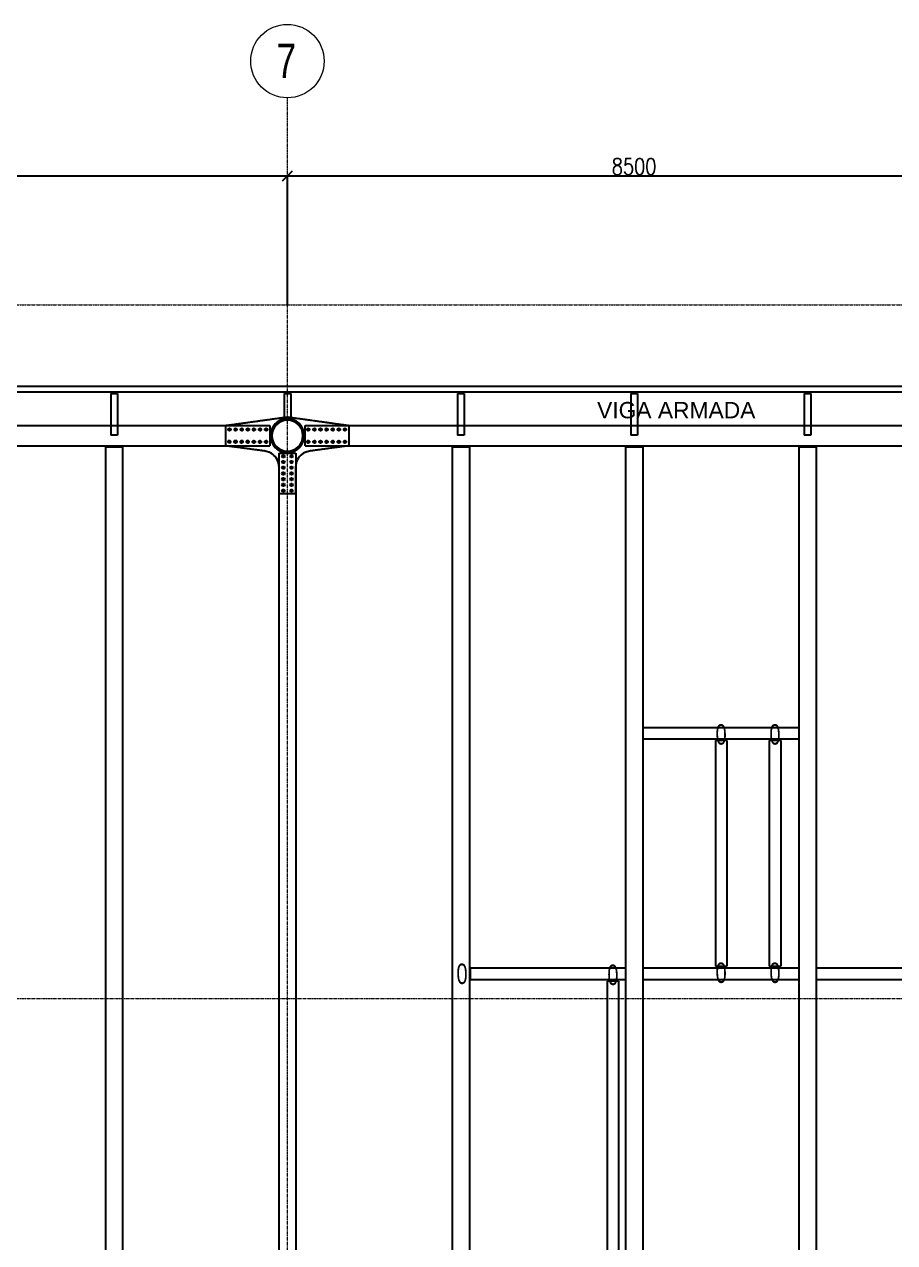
# Model space of a CAD drawing. Header units: millimetres. Extents: x -999 to 93225, y -17477 to 29086.
# Drawn here: x 9668 to 20336, y 14160 to 29086 of the extents above; entities that cross this region are included whole.
import ezdxf
from ezdxf.enums import TextEntityAlignment as Align

# ---------------------------------------------------------------- set-up
doc = ezdxf.new("R2010")
doc.units = ezdxf.units.MM
doc.header["$LTSCALE"] = 0.4
doc.linetypes.add('DXK_LINE_DOT2', pattern=[3.9198, 1.9599, -1.9599])
doc.linetypes.add('Grid Line', pattern=[3.33375, 1.905, -0.47625, 0.47625, -0.47625])
doc.layers.get('0').update_dxf_attribs({"color": 255})
for name, color, linetype, lineweight in [('0-3', 250, 'Continuous', 5), ('E_COLUMNAS-1', 1, 'Continuous', 25), ('E_COLUMNAS-3', 1, 'Continuous', 35), ('E_EJES', 8, 'Continuous', 9), ('E_EJES-1', 8, 'Grid Line', 9), ('E_TEXTO', 3, 'Continuous', 9), ('E_VIGAS-1', 254, 'Continuous', 25), ('E_VIGAS-2', 8, 'Continuous', 25), ('S-COLS-HDLN-1', 52, 'Continuous', 9)]:
    doc.layers.add(name, color=color, linetype=linetype, lineweight=lineweight)
doc.layers.add('COTAS', color=8, linetype='Continuous')
doc.styles.add('CNI_COTAS', font='romans.shx', dxfattribs={"width": 0.8})
doc.styles.add('CX', font='ARIALUNI.ttf', dxfattribs={"width": 0.8, "height": 300})
doc.styles.add('Swis721 LtCn BT', font='swisscl.ttf', dxfattribs={"height": 0.42})
doc.styles.add('VERDANA', font='arial.ttf')
doc.dimstyles.new('1.5', dxfattribs={"dimscale": 0, "dimtxt": 200, "dimasz": 120, "dimexe": 4, "dimexo": 4, "dimgap": 15, "dimtad": 1, "dimdec": 0, "dimzin": 4, "dimdsep": 46, "dimtxsty": 'CNI_COTAS', "dimblk": 'OBLIQUE', "dimcen": -0.09, "dimclrd": 256, "dimclrt": 3, "dimadec": 0, "dimazin": 0, "dimtfac": 1, "dimtdec": 0, "dimtmove": 2, "dimatfit": 0, "dimldrblk": 'OBLIQUE', "dimfxl": 0.05, "dimtolj": 1, "dimtzin": 0, "dimarcsym": 0})

# ---------------------------------------------------------------- blocks, each defined once
blk = doc.blocks.new('EST_SFM_VIGA-METALICA-SECCION-C - EST_SFM_VIGA-METALICA-UPN160-1505289-_10_00m_N_E_-NIVEL-3 DOC')
at = {"layer": 'E_VIGAS-1'}
for p, q in [((44.822, 0.018), (-44.831, 0.018)), ((-44.831, -0.047), (44.822, -0.047))]:
    blk.add_line(p, q, dxfattribs=at)
blk = doc.blocks.new('DCTIB_CNI_EST_MOD-1A-FAC_0001_rvt-2-_10_00m_N_E_-NIVEL-3 DOC')
at = {"layer": 'E_VIGAS-1'}
for p, q in [((-76.289, 165.082), (-76.289, 165.096)), ((-76.289, 165.077), (-76.289, 165.082)), ((-76.284, 165.096), (-76.284, 165.082)), ((-76.284, 165.082), (-76.284, 165.077)), ((-74.164, 165.082), (-74.164, 165.096)), ((-74.164, 165.077), (-74.164, 165.082)), ((-74.159, 165.096), (-74.159, 165.082)), ((-74.159, 165.082), (-74.159, 165.077)), ((-72.039, 165.082), (-72.039, 165.096)), ((-72.039, 165.077), (-72.039, 165.082)), ((-72.034, 165.096), (-72.034, 165.082)), ((-72.034, 165.082), (-72.034, 165.077)), ((-69.914, 165.082), (-69.914, 165.096)), ((-69.914, 165.077), (-69.914, 165.082)), ((-69.909, 165.096), (-69.909, 165.082)), ((-69.909, 165.082), (-69.909, 165.077)), ((-67.789, 165.082), (-67.789, 165.096)), ((-67.789, 165.077), (-67.789, 165.082)), ((-67.784, 165.096), (-67.784, 165.082)), ((-67.784, 165.082), (-67.784, 165.077)), ((-76.328, 165.076), (-76.328, 165.077)), ((-76.328, 165.077), (-76.3, 165.077)), ((-76.328, 165.076), (-76.246, 165.076)), ((-76.246, 165.076), (-76.328, 165.076)), ((-76.328, 165.076), (-76.328, 164.564)), ((-76.274, 165.077), (-76.246, 165.077)), ((-76.246, 165.077), (-76.246, 165.076)), ((-76.246, 165.076), (-76.246, 164.564)), ((-74.203, 165.076), (-74.203, 165.077)), ((-74.203, 165.077), (-74.175, 165.077)), ((-74.203, 165.076), (-74.121, 165.076)), ((-74.121, 165.076), (-74.203, 165.076)), ((-74.203, 165.076), (-74.203, 164.763)), ((-74.149, 165.077), (-74.121, 165.077)), ((-74.121, 165.077), (-74.121, 165.076)), ((-74.121, 165.076), (-74.121, 164.763)), ((-72.078, 165.076), (-72.078, 165.077)), ((-72.078, 165.077), (-72.05, 165.077)), ((-72.078, 165.076), (-71.996, 165.076)), ((-71.996, 165.076), (-72.078, 165.076)), ((-72.078, 165.076), (-72.078, 164.564)), ((-72.024, 165.077), (-71.996, 165.077)), ((-71.996, 165.077), (-71.996, 165.076)), ((-71.996, 165.076), (-71.996, 164.564)), ((-69.953, 165.076), (-69.953, 165.077)), ((-69.953, 165.077), (-69.925, 165.077)), ((-69.953, 165.076), (-69.871, 165.076)), ((-69.871, 165.076), (-69.953, 165.076)), ((-69.953, 165.076), (-69.953, 164.564)), ((-69.899, 165.077), (-69.871, 165.077)), ((-69.871, 165.077), (-69.871, 165.076)), ((-69.871, 165.076), (-69.871, 164.564)), ((-67.828, 165.076), (-67.828, 165.077)), ((-67.828, 165.077), (-67.8, 165.077)), ((-67.828, 165.076), (-67.746, 165.076)), ((-67.746, 165.076), (-67.828, 165.076)), ((-67.828, 165.076), (-67.828, 164.564)), ((-67.774, 165.077), (-67.746, 165.077)), ((-67.746, 165.077), (-67.746, 165.076)), ((-67.746, 165.076), (-67.746, 164.564)), ((-74.121, 164.763), (-74.203, 164.763)), ((-76.246, 164.564), (-76.328, 164.564)), ((-71.996, 164.564), (-72.078, 164.564)), ((-69.871, 164.564), (-69.953, 164.564)), ((-67.746, 164.564), (-67.828, 164.564))]:
    blk.add_line(p, q, dxfattribs=at)
for points, knots in [([(-76.3, 165.077), (-76.299, 165.077), (-76.298, 165.077), (-76.295, 165.077), (-76.293, 165.078), (-76.291, 165.078), (-76.29, 165.08), (-76.289, 165.081), (-76.289, 165.082)], [0, 0, 0, 0, 0.142857, 0.285714, 0.428571, 0.571429, 0.785714, 1, 1, 1, 1]), ([(-76.289, 165.082), (-76.289, 165.081), (-76.29, 165.08), (-76.291, 165.078), (-76.293, 165.078), (-76.294, 165.077), (-76.295, 165.077), (-76.297, 165.077), (-76.299, 165.077), (-76.3, 165.077)], [0, 0, 0, 0, 0.285714, 0.428571, 0.571429, 0.678571, 0.732143, 0.785714, 1, 1, 1, 1]), ([(-76.274, 165.077), (-76.275, 165.077), (-76.276, 165.077), (-76.279, 165.077), (-76.281, 165.078), (-76.283, 165.078), (-76.284, 165.08), (-76.284, 165.081), (-76.284, 165.082)], [0, 0, 0, 0, 0.142857, 0.285714, 0.428571, 0.571429, 0.785714, 1, 1, 1, 1]), ([(-76.284, 165.082), (-76.284, 165.081), (-76.284, 165.08), (-76.282, 165.078), (-76.281, 165.078), (-76.279, 165.077), (-76.278, 165.077), (-76.277, 165.077), (-76.275, 165.077), (-76.274, 165.077)], [0, 0, 0, 0, 0.285714, 0.428571, 0.571429, 0.678571, 0.732143, 0.785714, 1, 1, 1, 1]), ([(-74.175, 165.077), (-74.174, 165.077), (-74.173, 165.077), (-74.17, 165.077), (-74.168, 165.078), (-74.166, 165.078), (-74.165, 165.08), (-74.164, 165.081), (-74.164, 165.082)], [0, 0, 0, 0, 0.142857, 0.285714, 0.428571, 0.571429, 0.785714, 1, 1, 1, 1]), ([(-74.164, 165.082), (-74.164, 165.081), (-74.165, 165.08), (-74.166, 165.078), (-74.168, 165.078), (-74.169, 165.077), (-74.17, 165.077), (-74.172, 165.077), (-74.174, 165.077), (-74.175, 165.077)], [0, 0, 0, 0, 0.285714, 0.428571, 0.571429, 0.678571, 0.732143, 0.785714, 1, 1, 1, 1]), ([(-74.149, 165.077), (-74.15, 165.077), (-74.151, 165.077), (-74.154, 165.077), (-74.156, 165.078), (-74.158, 165.078), (-74.159, 165.08), (-74.159, 165.081), (-74.159, 165.082)], [0, 0, 0, 0, 0.142857, 0.285714, 0.428571, 0.571429, 0.785714, 1, 1, 1, 1]), ([(-74.159, 165.082), (-74.159, 165.081), (-74.159, 165.08), (-74.157, 165.078), (-74.156, 165.078), (-74.154, 165.077), (-74.153, 165.077), (-74.152, 165.077), (-74.15, 165.077), (-74.149, 165.077)], [0, 0, 0, 0, 0.285714, 0.428571, 0.571429, 0.678571, 0.732143, 0.785714, 1, 1, 1, 1]), ([(-72.05, 165.077), (-72.049, 165.077), (-72.048, 165.077), (-72.045, 165.077), (-72.043, 165.078), (-72.041, 165.078), (-72.04, 165.08), (-72.039, 165.081), (-72.039, 165.082)], [0, 0, 0, 0, 0.142857, 0.285714, 0.428571, 0.571429, 0.785714, 1, 1, 1, 1]), ([(-72.039, 165.082), (-72.039, 165.081), (-72.04, 165.08), (-72.041, 165.078), (-72.043, 165.078), (-72.044, 165.077), (-72.045, 165.077), (-72.047, 165.077), (-72.049, 165.077), (-72.05, 165.077)], [0, 0, 0, 0, 0.285714, 0.428571, 0.571429, 0.678571, 0.732143, 0.785714, 1, 1, 1, 1]), ([(-72.024, 165.077), (-72.025, 165.077), (-72.026, 165.077), (-72.029, 165.077), (-72.031, 165.078), (-72.033, 165.078), (-72.034, 165.08), (-72.034, 165.081), (-72.034, 165.082)], [0, 0, 0, 0, 0.142857, 0.285714, 0.428571, 0.571429, 0.785714, 1, 1, 1, 1]), ([(-72.034, 165.082), (-72.034, 165.081), (-72.034, 165.08), (-72.032, 165.078), (-72.031, 165.078), (-72.029, 165.077), (-72.028, 165.077), (-72.027, 165.077), (-72.025, 165.077), (-72.024, 165.077)], [0, 0, 0, 0, 0.285714, 0.428571, 0.571429, 0.678571, 0.732143, 0.785714, 1, 1, 1, 1]), ([(-69.925, 165.077), (-69.924, 165.077), (-69.923, 165.077), (-69.92, 165.077), (-69.918, 165.078), (-69.916, 165.078), (-69.915, 165.08), (-69.914, 165.081), (-69.914, 165.082)], [0, 0, 0, 0, 0.142857, 0.285714, 0.428571, 0.571429, 0.785714, 1, 1, 1, 1]), ([(-69.914, 165.082), (-69.914, 165.081), (-69.915, 165.08), (-69.916, 165.078), (-69.918, 165.078), (-69.919, 165.077), (-69.92, 165.077), (-69.922, 165.077), (-69.924, 165.077), (-69.925, 165.077)], [0, 0, 0, 0, 0.285714, 0.428571, 0.571429, 0.678571, 0.732143, 0.785714, 1, 1, 1, 1]), ([(-69.899, 165.077), (-69.9, 165.077), (-69.901, 165.077), (-69.904, 165.077), (-69.906, 165.078), (-69.908, 165.078), (-69.909, 165.08), (-69.909, 165.081), (-69.909, 165.082)], [0, 0, 0, 0, 0.142857, 0.285714, 0.428571, 0.571429, 0.785714, 1, 1, 1, 1]), ([(-69.909, 165.082), (-69.909, 165.081), (-69.909, 165.08), (-69.907, 165.078), (-69.906, 165.078), (-69.904, 165.077), (-69.903, 165.077), (-69.902, 165.077), (-69.9, 165.077), (-69.899, 165.077)], [0, 0, 0, 0, 0.285714, 0.428571, 0.571429, 0.678571, 0.732143, 0.785714, 1, 1, 1, 1]), ([(-67.8, 165.077), (-67.799, 165.077), (-67.798, 165.077), (-67.795, 165.077), (-67.793, 165.078), (-67.791, 165.078), (-67.79, 165.08), (-67.789, 165.081), (-67.789, 165.082)], [0, 0, 0, 0, 0.142857, 0.285714, 0.428571, 0.571429, 0.785714, 1, 1, 1, 1]), ([(-67.789, 165.082), (-67.789, 165.081), (-67.79, 165.08), (-67.791, 165.078), (-67.793, 165.078), (-67.794, 165.077), (-67.795, 165.077), (-67.797, 165.077), (-67.799, 165.077), (-67.8, 165.077)], [0, 0, 0, 0, 0.285714, 0.428571, 0.571429, 0.678571, 0.732143, 0.785714, 1, 1, 1, 1]), ([(-67.774, 165.077), (-67.775, 165.077), (-67.776, 165.077), (-67.779, 165.077), (-67.781, 165.078), (-67.783, 165.078), (-67.784, 165.08), (-67.784, 165.081), (-67.784, 165.082)], [0, 0, 0, 0, 0.142857, 0.285714, 0.428571, 0.571429, 0.785714, 1, 1, 1, 1]), ([(-67.784, 165.082), (-67.784, 165.081), (-67.784, 165.08), (-67.782, 165.078), (-67.781, 165.078), (-67.779, 165.077), (-67.778, 165.077), (-67.777, 165.077), (-67.775, 165.077), (-67.774, 165.077)], [0, 0, 0, 0, 0.285714, 0.428571, 0.571429, 0.678571, 0.732143, 0.785714, 1, 1, 1, 1])]:
    blk.add_open_spline(points, degree=3, knots=knots, dxfattribs=at)
blk.add_blockref('EST_SFM_VIGA-METALICA-SECCION-C - EST_SFM_VIGA-METALICA-UPN160-1505289-_10_00m_N_E_-NIVEL-3 DOC', (-41.042, 165.143), dxfattribs=at)
blk = doc.blocks.new('EST_SFM_VIGA-METALICA-SECCION-H - EST_SFM_VIGA-METALICA_ARMADA250x830x25x10-2649218-_10_00m_N_E_-NIVEL-3 DOC')
at = {"layer": 'E_VIGAS-2'}
for p, q in [((-4.034, -0.125), (-4.034, 0.125)), ((-4.034, 0.125), (4.034, 0.125)), ((4.034, 0.125), (4.034, -0.125)), ((-4.034, -0.125), (4.034, -0.125))]:
    blk.add_line(p, q, dxfattribs=at)
blk = doc.blocks.new('EST_SCM_COLUMNA-METALICA-SECCION-CIRCULAR - EST_SCM_COLUMNA-TUBULAR-CIRCULAR_PTEØ_16__e_12_7mm-1354874-_10_00m_N_E_-NIVEL-3 DOC')
at = {"layer": 'S-COLS-HDLN-1'}
h = blk.add_hatch(dxfattribs=at)
h.set_pattern_fill('FP_7', color=256, style=0, pattern_type=2)
h.set_pattern_definition([(45, (-164.559, -74.162), (-0.15909903, 0.15909903), [])])
h.paths.add_polyline_path([(-0.203, 0), (-0.197, -0.049), (-0.18, -0.094), (-0.152, -0.135), (-0.115, -0.167), (-0.072, -0.19), (-0.02, -0.202), (0.024, -0.202), (0.072, -0.19), (0.115, -0.167), (0.152, -0.135), (0.182, -0.089), (0.198, -0.046), (0.203, 0), (0.197, 0.049), (0.18, 0.094), (0.152, 0.135), (0.115, 0.167), (0.068, 0.191), (0.02, 0.202), (-0.024, 0.202), (-0.072, 0.19), (-0.115, 0.167), (-0.152, 0.135), (-0.182, 0.089), (-0.198, 0.046), (-0.203, 0.006)])
h.paths.add_polyline_path([(-0.19, 0), (-0.184, 0.049), (-0.165, 0.094), (-0.141, 0.127), (-0.108, 0.157), (-0.068, 0.178), (-0.02, 0.189), (0.024, 0.189), (0.072, 0.176), (0.108, 0.157), (0.144, 0.124), (0.169, 0.089), (0.185, 0.046), (0.191, 0), (0.185, -0.046), (0.169, -0.089), (0.143, -0.126), (0.108, -0.157), (0.068, -0.178), (0.02, -0.189), (-0.024, -0.189), (-0.068, -0.178), (-0.108, -0.157), (-0.143, -0.126), (-0.169, -0.089), (-0.185, -0.046), (-0.19, -0.006)])
at = {"layer": 'E_COLUMNAS-1'}
for radius, start, end in [(0.203, 360, 180), (0.19, 0, 180), (0.203, 180, 360), (0.19, 180, 0)]:
    blk.add_arc((0, 0), radius, start, end, dxfattribs=at)
blk = doc.blocks.new('Grid - CNI_NOMBRE EJES-372759-_10_00m_N_E_-NIVEL-3 DOC')
at = {"layer": 'E_EJES'}
blk.add_circle((0, 0), 0.003, dxfattribs=at)
blk = doc.blocks.new('Part-72574620-1832 - 1471')
at = {"color": 2, "linetype": 'Continuous'}
for p, q in [((20470, 30203), (21224, 30307)), ((21224, 30307), (21976, 30203)), ((20470, 29952), (20470, 30203)), ((21976, 30203), (21976, 29953)), ((20950, 29888), (20470, 29952)), ((21005, 29872), (20950, 29888)), ((21496, 29888), (21441, 29872)), ((21976, 29953), (21496, 29888)), ((21123, 29689), (21115, 29746)), ((21332, 29746), (21323, 29690)), ((21123, 29364), (21123, 29689)), ((21323, 29690), (21323, 29364)), ((21323, 29364), (21123, 29364))]:
    blk.add_line(p, q, dxfattribs=at)
for centre, radius, start, end in [((21223, 30077), 208, 80, 260), ((21223, 30077), 208, 260, 80), ((20923, 29689), 200, 16.469, 65.8759), ((21523, 29690), 200, 114.1782, 163.5445)]:
    blk.add_arc(centre, radius, start, end, dxfattribs=at)
blk = doc.blocks.new('Part-72574620-1833 - 1471')
at = {"color": 253, "linetype": 'DXK_LINE_DOT2'}
for p, q in [((20470, 30203), (21224, 30307)), ((21224, 30307), (21976, 30203)), ((20470, 29952), (20470, 30203)), ((21976, 30203), (21976, 29953)), ((20950, 29888), (20470, 29952)), ((21005, 29872), (20950, 29888)), ((21496, 29888), (21441, 29872)), ((21976, 29953), (21496, 29888)), ((21123, 29689), (21115, 29746)), ((21332, 29746), (21323, 29690)), ((21123, 29364), (21123, 29689)), ((21323, 29690), (21323, 29364)), ((21323, 29364), (21123, 29364))]:
    blk.add_line(p, q, dxfattribs=at)
for centre, radius, start, end in [((21223, 30077), 208, 80, 260), ((21223, 30077), 208, 260, 80), ((20923, 29689), 200, 16.469, 65.8759), ((21523, 29690), 200, 114.1782, 163.5445)]:
    blk.add_arc(centre, radius, start, end, dxfattribs=at)
blk = doc.blocks.new('Bolt-72574620-1834 - 1471')
at = {"color": 253, "linetype": 'Continuous'}
for p, q in [((21464, 30161), (21479, 30169)), ((21464, 30143), (21464, 30161)), ((21479, 30169), (21494, 30161)), ((21494, 30161), (21494, 30143)), ((21539, 30161), (21554, 30169)), ((21539, 30143), (21539, 30161)), ((21554, 30169), (21569, 30161)), ((21569, 30161), (21569, 30143)), ((21614, 30161), (21629, 30169)), ((21614, 30143), (21614, 30161)), ((21629, 30169), (21644, 30161)), ((21644, 30161), (21644, 30143)), ((21689, 30161), (21704, 30169)), ((21689, 30143), (21689, 30161)), ((21704, 30169), (21719, 30161)), ((21719, 30161), (21719, 30143)), ((21764, 30161), (21779, 30169)), ((21764, 30143), (21764, 30161)), ((21779, 30169), (21794, 30161)), ((21794, 30161), (21794, 30143)), ((21839, 30161), (21854, 30169)), ((21839, 30143), (21839, 30161)), ((21854, 30169), (21869, 30161)), ((21869, 30161), (21869, 30143)), ((21914, 30161), (21929, 30169)), ((21914, 30143), (21914, 30161)), ((21929, 30169), (21944, 30161)), ((21944, 30161), (21944, 30143)), ((21479, 30135), (21464, 30143)), ((21464, 30011), (21479, 30019)), ((21464, 29993), (21464, 30011)), ((21494, 30143), (21479, 30135)), ((21479, 30019), (21494, 30011)), ((21494, 30011), (21494, 29993)), ((21554, 30135), (21539, 30143)), ((21539, 30011), (21554, 30019)), ((21539, 29993), (21539, 30011)), ((21569, 30143), (21554, 30135)), ((21554, 30019), (21569, 30011)), ((21569, 30011), (21569, 29993)), ((21629, 30135), (21614, 30143)), ((21614, 30011), (21629, 30019)), ((21614, 29993), (21614, 30011)), ((21644, 30143), (21629, 30135)), ((21629, 30019), (21644, 30011)), ((21644, 30011), (21644, 29993)), ((21704, 30135), (21689, 30143)), ((21689, 30011), (21704, 30019)), ((21689, 29993), (21689, 30011)), ((21719, 30143), (21704, 30135)), ((21704, 30019), (21719, 30011)), ((21719, 30011), (21719, 29993)), ((21779, 30135), (21764, 30143)), ((21764, 30011), (21779, 30019)), ((21764, 29993), (21764, 30011)), ((21794, 30143), (21779, 30135)), ((21779, 30019), (21794, 30011)), ((21794, 30011), (21794, 29993)), ((21854, 30135), (21839, 30143)), ((21839, 30011), (21854, 30019)), ((21839, 29993), (21839, 30011)), ((21869, 30143), (21854, 30135)), ((21854, 30019), (21869, 30011)), ((21869, 30011), (21869, 29993)), ((21929, 30135), (21914, 30143)), ((21914, 30011), (21929, 30019)), ((21914, 29993), (21914, 30011)), ((21944, 30143), (21929, 30135)), ((21929, 30019), (21944, 30011)), ((21944, 30011), (21944, 29993)), ((21479, 29985), (21464, 29993)), ((21494, 29993), (21479, 29985)), ((21554, 29985), (21539, 29993)), ((21569, 29993), (21554, 29985)), ((21629, 29985), (21614, 29993)), ((21644, 29993), (21629, 29985)), ((21704, 29985), (21689, 29993)), ((21719, 29993), (21704, 29985)), ((21779, 29985), (21764, 29993)), ((21794, 29993), (21779, 29985)), ((21854, 29985), (21839, 29993)), ((21869, 29993), (21854, 29985)), ((21929, 29985), (21914, 29993)), ((21944, 29993), (21929, 29985))]:
    blk.add_line(p, q, dxfattribs=at)
for centre, radius, start, end in [((21479, 30152), 11.5, 18, 198), ((21479, 30152), 11.5, 198, 18), ((21479, 30152), 10, 90, 270), ((21479, 30152), 10, 270, 90), ((21554, 30152), 11.5, 18, 198), ((21554, 30152), 11.5, 198, 18), ((21554, 30152), 10, 90, 270), ((21554, 30152), 10, 270, 90), ((21629, 30152), 11.5, 18, 198), ((21629, 30152), 11.5, 198, 18), ((21629, 30152), 10, 90, 270), ((21629, 30152), 10, 270, 90), ((21704, 30152), 11.5, 18, 198), ((21704, 30152), 11.5, 198, 18), ((21704, 30152), 10, 90, 270), ((21704, 30152), 10, 270, 90), ((21779, 30152), 11.5, 18, 198), ((21779, 30152), 11.5, 198, 18), ((21779, 30152), 10, 90, 270), ((21779, 30152), 10, 270, 90), ((21854, 30152), 11.5, 18, 198), ((21854, 30152), 11.5, 198, 18), ((21854, 30152), 10, 90, 270), ((21854, 30152), 10, 270, 90), ((21929, 30152), 11.5, 18, 198), ((21929, 30152), 11.5, 198, 18), ((21929, 30152), 10, 90, 270), ((21929, 30152), 10, 270, 90), ((21479, 30002), 11.5, 18, 198), ((21479, 30002), 11.5, 198, 18), ((21479, 30002), 10, 90, 270), ((21479, 30002), 10, 270, 90), ((21554, 30002), 11.5, 18, 198), ((21554, 30002), 11.5, 198, 18), ((21554, 30002), 10, 90, 270), ((21554, 30002), 10, 270, 90), ((21629, 30002), 11.5, 18, 198), ((21629, 30002), 11.5, 198, 18), ((21629, 30002), 10, 90, 270), ((21629, 30002), 10, 270, 90), ((21704, 30002), 11.5, 18, 198), ((21704, 30002), 11.5, 198, 18), ((21704, 30002), 10, 90, 270), ((21704, 30002), 10, 270, 90), ((21779, 30002), 11.5, 18, 198), ((21779, 30002), 11.5, 198, 18), ((21779, 30002), 10, 90, 270), ((21779, 30002), 10, 270, 90), ((21854, 30002), 11.5, 18, 198), ((21854, 30002), 11.5, 198, 18), ((21854, 30002), 10, 90, 270), ((21854, 30002), 10, 270, 90), ((21929, 30002), 11.5, 18, 198), ((21929, 30002), 11.5, 198, 18), ((21929, 30002), 10, 90, 270), ((21929, 30002), 10, 270, 90)]:
    blk.add_arc(centre, radius, start, end, dxfattribs=at)
blk = doc.blocks.new('Bolt-72574620-1835 - 1471')
at = {"color": 253, "linetype": 'Continuous'}
for p, q in [((20498, 30161), (20513, 30170)), ((20498, 30144), (20498, 30161)), ((20513, 30170), (20528, 30161)), ((20528, 30161), (20528, 30144)), ((20573, 30161), (20588, 30170)), ((20573, 30144), (20573, 30161)), ((20588, 30170), (20603, 30161)), ((20603, 30161), (20603, 30144)), ((20648, 30161), (20663, 30170)), ((20648, 30144), (20648, 30161)), ((20663, 30170), (20678, 30161)), ((20678, 30161), (20678, 30144)), ((20723, 30161), (20738, 30170)), ((20723, 30144), (20723, 30161)), ((20738, 30170), (20753, 30161)), ((20753, 30161), (20753, 30144)), ((20798, 30161), (20813, 30169)), ((20798, 30143), (20798, 30161)), ((20813, 30169), (20828, 30161)), ((20828, 30161), (20828, 30143)), ((20873, 30161), (20888, 30169)), ((20873, 30143), (20873, 30161)), ((20888, 30169), (20903, 30161)), ((20903, 30161), (20903, 30143)), ((20948, 30161), (20963, 30169)), ((20948, 30143), (20948, 30161)), ((20963, 30169), (20978, 30161)), ((20978, 30161), (20978, 30143)), ((20497, 30011), (20512, 30020)), ((20497, 29994), (20497, 30011)), ((20513, 30135), (20498, 30144)), ((20512, 30020), (20527, 30011)), ((20528, 30144), (20513, 30135)), ((20527, 30011), (20527, 29994)), ((20572, 30011), (20587, 30020)), ((20572, 29994), (20572, 30011)), ((20588, 30135), (20573, 30144)), ((20587, 30020), (20602, 30011)), ((20603, 30144), (20588, 30135)), ((20602, 30011), (20602, 29994)), ((20647, 30011), (20662, 30020)), ((20647, 29994), (20647, 30011)), ((20663, 30135), (20648, 30144)), ((20662, 30020), (20677, 30011)), ((20678, 30144), (20663, 30135)), ((20677, 30011), (20677, 29994)), ((20722, 30011), (20737, 30020)), ((20722, 29994), (20722, 30011)), ((20738, 30135), (20723, 30144)), ((20737, 30020), (20752, 30011)), ((20753, 30144), (20738, 30135)), ((20752, 30011), (20752, 29994)), ((20797, 30011), (20812, 30019)), ((20797, 29993), (20797, 30011)), ((20813, 30135), (20798, 30143)), ((20812, 30019), (20827, 30011)), ((20828, 30143), (20813, 30135)), ((20827, 30011), (20827, 29993)), ((20872, 30011), (20887, 30019)), ((20872, 29993), (20872, 30011)), ((20888, 30135), (20873, 30143)), ((20887, 30019), (20902, 30011)), ((20903, 30143), (20888, 30135)), ((20902, 30011), (20902, 29993)), ((20947, 30011), (20962, 30019)), ((20947, 29993), (20947, 30011)), ((20963, 30135), (20948, 30143)), ((20962, 30019), (20977, 30011)), ((20978, 30143), (20963, 30135)), ((20977, 30011), (20977, 29993)), ((20512, 29985), (20497, 29994)), ((20527, 29994), (20512, 29985)), ((20587, 29985), (20572, 29994)), ((20602, 29994), (20587, 29985)), ((20662, 29985), (20647, 29994)), ((20677, 29994), (20662, 29985)), ((20737, 29985), (20722, 29994)), ((20752, 29994), (20737, 29985)), ((20812, 29985), (20797, 29993)), ((20827, 29993), (20812, 29985)), ((20887, 29985), (20872, 29993)), ((20902, 29993), (20887, 29985)), ((20962, 29985), (20947, 29993)), ((20977, 29993), (20962, 29985))]:
    blk.add_line(p, q, dxfattribs=at)
for centre, radius, start, end in [((20513, 30153), 11.5, 17.9175, 197.9175), ((20513, 30153), 11.5, 197.9175, 17.9175), ((20513, 30153), 10, 89.9175, 269.9175), ((20513, 30153), 10, 269.9175, 89.9175), ((20588, 30152), 11.5, 17.9175, 197.9175), ((20588, 30152), 11.5, 197.9175, 17.9175), ((20588, 30152), 10, 89.9175, 269.9175), ((20588, 30152), 10, 269.9175, 89.9175), ((20663, 30152), 11.5, 17.9175, 197.9175), ((20663, 30152), 11.5, 197.9175, 17.9175), ((20663, 30152), 10, 89.9175, 269.9175), ((20663, 30152), 10, 269.9175, 89.9175), ((20738, 30152), 11.5, 17.9175, 197.9175), ((20738, 30152), 11.5, 197.9175, 17.9175), ((20738, 30152), 10, 89.9175, 269.9175), ((20738, 30152), 10, 269.9175, 89.9175), ((20813, 30152), 11.5, 17.9175, 197.9175), ((20813, 30152), 11.5, 197.9175, 17.9175), ((20813, 30152), 10, 89.9175, 269.9175), ((20813, 30152), 10, 269.9175, 89.9175), ((20888, 30152), 11.5, 17.9175, 197.9175), ((20888, 30152), 11.5, 197.9175, 17.9175), ((20888, 30152), 10, 89.9175, 269.9175), ((20888, 30152), 10, 269.9175, 89.9175), ((20963, 30152), 11.5, 17.9175, 197.9175), ((20963, 30152), 11.5, 197.9175, 17.9175), ((20963, 30152), 10, 89.9175, 269.9175), ((20963, 30152), 10, 269.9175, 89.9175), ((20512, 30003), 11.5, 17.9175, 197.9175), ((20512, 30003), 11.5, 197.9175, 17.9175), ((20512, 30003), 10, 89.9175, 269.9175), ((20512, 30003), 10, 269.9175, 89.9175), ((20587, 30002), 11.5, 17.9175, 197.9175), ((20587, 30002), 11.5, 197.9175, 17.9175), ((20587, 30002), 10, 89.9175, 269.9175), ((20587, 30002), 10, 269.9175, 89.9175), ((20662, 30002), 11.5, 17.9175, 197.9175), ((20662, 30002), 11.5, 197.9175, 17.9175), ((20662, 30002), 10, 89.9175, 269.9175), ((20662, 30002), 10, 269.9175, 89.9175), ((20737, 30002), 11.5, 17.9175, 197.9175), ((20737, 30002), 11.5, 197.9175, 17.9175), ((20737, 30002), 10, 89.9175, 269.9175), ((20737, 30002), 10, 269.9175, 89.9175), ((20812, 30002), 11.5, 17.9175, 197.9175), ((20812, 30002), 11.5, 197.9175, 17.9175), ((20812, 30002), 10, 89.9175, 269.9175), ((20812, 30002), 10, 269.9175, 89.9175), ((20887, 30002), 11.5, 17.9175, 197.9175), ((20887, 30002), 11.5, 197.9175, 17.9175), ((20887, 30002), 10, 89.9175, 269.9175), ((20887, 30002), 10, 269.9175, 89.9175), ((20962, 30002), 11.5, 17.9175, 197.9175), ((20962, 30002), 11.5, 197.9175, 17.9175), ((20962, 30002), 10, 89.9175, 269.9175), ((20962, 30002), 10, 269.9175, 89.9175)]:
    blk.add_arc(centre, radius, start, end, dxfattribs=at)
blk = doc.blocks.new('Bolt-72574620-3532 - 1471')
at = {"color": 253, "linetype": 'Continuous'}
for p, q in [((21156, 29824), (21165, 29839)), ((21165, 29809), (21156, 29824)), ((21156, 29754), (21165, 29769)), ((21165, 29739), (21156, 29754)), ((21165, 29839), (21182, 29839)), ((21182, 29809), (21165, 29809)), ((21165, 29769), (21182, 29769)), ((21182, 29739), (21165, 29739)), ((21182, 29839), (21191, 29824)), ((21191, 29824), (21182, 29809)), ((21182, 29769), (21191, 29754)), ((21191, 29754), (21182, 29739)), ((21256, 29824), (21265, 29839)), ((21265, 29809), (21256, 29824)), ((21256, 29754), (21265, 29769)), ((21265, 29739), (21256, 29754)), ((21265, 29839), (21282, 29839)), ((21282, 29809), (21265, 29809)), ((21265, 29769), (21282, 29769)), ((21282, 29739), (21265, 29739)), ((21282, 29839), (21291, 29824)), ((21291, 29824), (21282, 29809)), ((21282, 29769), (21291, 29754)), ((21291, 29754), (21282, 29739)), ((21156, 29684), (21165, 29699)), ((21165, 29669), (21156, 29684)), ((21156, 29614), (21165, 29629)), ((21165, 29599), (21156, 29614)), ((21156, 29544), (21165, 29559)), ((21165, 29699), (21182, 29699)), ((21182, 29669), (21165, 29669)), ((21165, 29629), (21182, 29629)), ((21182, 29599), (21165, 29599)), ((21165, 29559), (21182, 29559)), ((21182, 29699), (21191, 29684)), ((21191, 29684), (21182, 29669)), ((21182, 29629), (21191, 29614)), ((21191, 29614), (21182, 29599)), ((21182, 29559), (21191, 29544)), ((21256, 29684), (21265, 29699)), ((21265, 29669), (21256, 29684)), ((21256, 29614), (21265, 29629)), ((21265, 29599), (21256, 29614)), ((21256, 29544), (21265, 29559)), ((21265, 29699), (21282, 29699)), ((21282, 29669), (21265, 29669)), ((21265, 29629), (21282, 29629)), ((21282, 29599), (21265, 29599)), ((21265, 29559), (21282, 29559)), ((21282, 29699), (21291, 29684)), ((21291, 29684), (21282, 29669)), ((21282, 29629), (21291, 29614)), ((21291, 29614), (21282, 29599)), ((21282, 29559), (21291, 29544)), ((21165, 29529), (21156, 29544)), ((21156, 29474), (21165, 29489)), ((21165, 29459), (21156, 29474)), ((21156, 29404), (21165, 29419)), ((21165, 29389), (21156, 29404)), ((21182, 29529), (21165, 29529)), ((21165, 29489), (21182, 29489)), ((21182, 29459), (21165, 29459)), ((21165, 29419), (21182, 29419)), ((21191, 29544), (21182, 29529)), ((21182, 29489), (21191, 29474)), ((21191, 29474), (21182, 29459)), ((21182, 29419), (21191, 29404)), ((21191, 29404), (21182, 29389)), ((21265, 29529), (21256, 29544)), ((21256, 29474), (21265, 29489)), ((21265, 29459), (21256, 29474)), ((21256, 29404), (21265, 29419)), ((21265, 29389), (21256, 29404)), ((21282, 29529), (21265, 29529)), ((21265, 29489), (21282, 29489)), ((21282, 29459), (21265, 29459)), ((21265, 29419), (21282, 29419)), ((21291, 29544), (21282, 29529)), ((21282, 29489), (21291, 29474)), ((21291, 29474), (21282, 29459)), ((21282, 29419), (21291, 29404)), ((21291, 29404), (21282, 29389)), ((21182, 29389), (21165, 29389)), ((21282, 29389), (21265, 29389))]:
    blk.add_line(p, q, dxfattribs=at)
for centre, radius, start, end in [((21173, 29824), 11.5, 108, 288), ((21173, 29754), 11.5, 108, 288), ((21173, 29824), 10, 360, 180), ((21173, 29824), 10, 180, 360), ((21173, 29754), 10, 360, 180), ((21173, 29754), 10, 180, 360), ((21173, 29824), 11.5, 288, 108), ((21173, 29754), 11.5, 288, 108), ((21273, 29824), 11.5, 108, 288), ((21273, 29754), 11.5, 108, 288), ((21273, 29824), 10, 360, 180), ((21273, 29824), 10, 180, 360), ((21273, 29754), 10, 360, 180), ((21273, 29754), 10, 180, 360), ((21273, 29824), 11.5, 288, 108), ((21273, 29754), 11.5, 288, 108), ((21173, 29684), 11.5, 108, 288), ((21173, 29614), 11.5, 108, 288), ((21173, 29544), 11.5, 108, 288), ((21173, 29684), 10, 360, 180), ((21173, 29684), 10, 180, 360), ((21173, 29614), 10, 360, 180), ((21173, 29614), 10, 180, 360), ((21173, 29544), 10, 360, 180), ((21173, 29684), 11.5, 288, 108), ((21173, 29614), 11.5, 288, 108), ((21173, 29544), 11.5, 288, 108), ((21273, 29684), 11.5, 108, 288), ((21273, 29614), 11.5, 108, 288), ((21273, 29544), 11.5, 108, 288), ((21273, 29684), 10, 360, 180), ((21273, 29684), 10, 180, 360), ((21273, 29614), 10, 360, 180), ((21273, 29614), 10, 180, 360), ((21273, 29544), 10, 360, 180), ((21273, 29684), 11.5, 288, 108), ((21273, 29614), 11.5, 288, 108), ((21273, 29544), 11.5, 288, 108), ((21173, 29474), 11.5, 108, 288), ((21173, 29404), 11.5, 108, 288), ((21173, 29544), 10, 180, 360), ((21173, 29474), 10, 360, 180), ((21173, 29474), 10, 180, 360), ((21173, 29404), 10, 360, 180), ((21173, 29404), 10, 180, 360), ((21173, 29474), 11.5, 288, 108), ((21173, 29404), 11.5, 288, 108), ((21273, 29474), 11.5, 108, 288), ((21273, 29404), 11.5, 108, 288), ((21273, 29544), 10, 180, 360), ((21273, 29474), 10, 360, 180), ((21273, 29474), 10, 180, 360), ((21273, 29404), 10, 360, 180), ((21273, 29404), 10, 180, 360), ((21273, 29474), 11.5, 288, 108), ((21273, 29404), 11.5, 288, 108)]:
    blk.add_arc(centre, radius, start, end, dxfattribs=at)
blk = doc.blocks.new('CX')
at = {"layer": 'E_TEXTO', "color": 3, "style": 'CX', "width": 0.7}
blk.add_attdef('CX', text='', height=200, dxfattribs=at).set_placement((0, 0), align=Align.MIDDLE_CENTER)
blk = doc.blocks.new('_Oblique')
at = {"color": 0, "linetype": 'ByBlock', "lineweight": -2}
blk.add_line((-0.5, -0.5), (0.5, 0.5), dxfattribs=at)
blk = doc.blocks.new('*D841')
at = {"layer": 'COTAS', "color": 0, "lineweight": -2, "transparency": 16777216}
for p, q in [((4392, 25652), (4392, 27233)), ((12892, 25654), (12892, 27233))]:
    blk.add_line(p, q, dxfattribs=at)
at = {"layer": 'COTAS', "lineweight": -2, "transparency": 16777216}
blk.add_line((4392, 27229), (12892, 27229), dxfattribs=at)
at = {"layer": 'Defpoints', "color": 0, "transparency": 16777216}
for p in [(12892, 27229), (4392, 25648), (12892, 25650)]:
    blk.add_point(p, dxfattribs=at)
at = {"layer": 'COTAS', "lineweight": -2, "transparency": 16777216, "xscale": 120, "yscale": 120, "zscale": 120, "rotation": 180}
blk.add_blockref('_Oblique', (4392, 27229), dxfattribs=at)
at = {"layer": 'COTAS', "lineweight": -2, "transparency": 16777216, "xscale": 120, "yscale": 120, "zscale": 120}
blk.add_blockref('_Oblique', (12892, 27229), dxfattribs=at)
at = {"layer": 'COTAS', "color": 3, "transparency": 16777216, "insert": (8642, 27344), "char_height": 200, "attachment_point": 5, "style": 'CNI_COTAS'}
blk.add_mtext('\\A1;8500', dxfattribs=at)
blk = doc.blocks.new('*D842')
at = {"layer": 'COTAS', "color": 0, "lineweight": -2, "transparency": 16777216}
for p, q in [((12892, 25654), (12892, 27233)), ((21392, 25654), (21392, 27233))]:
    blk.add_line(p, q, dxfattribs=at)
at = {"layer": 'COTAS', "lineweight": -2, "transparency": 16777216}
blk.add_line((12892, 27229), (21392, 27229), dxfattribs=at)
at = {"layer": 'Defpoints', "color": 0, "transparency": 16777216}
for p in [(21392, 27229), (12892, 25650), (21392, 25650)]:
    blk.add_point(p, dxfattribs=at)
at = {"layer": 'COTAS', "lineweight": -2, "transparency": 16777216, "xscale": 120, "yscale": 120, "zscale": 120, "rotation": 180}
blk.add_blockref('_Oblique', (12892, 27229), dxfattribs=at)
at = {"layer": 'COTAS', "lineweight": -2, "transparency": 16777216, "xscale": 120, "yscale": 120, "zscale": 120}
blk.add_blockref('_Oblique', (21392, 27229), dxfattribs=at)
at = {"layer": 'COTAS', "color": 3, "transparency": 16777216, "insert": (17142, 27344), "char_height": 200, "attachment_point": 5, "style": 'CNI_COTAS'}
blk.add_mtext('\\A1;8500', dxfattribs=at)

msp = doc.modelspace()

# ---------------------------------------------------------------- linework, layer by layer
at = {"layer": 'E_EJES-1'}
for p, q in [((12892.5, -2529.9), (12892.5, 28185.7)), ((-99.3, 25649.6), (92325, 25649.6)), ((-99.3, 17149.6), (92325, 17149.6))]:
    msp.add_line(p, q, dxfattribs=at)
at = {"layer": 'E_VIGAS-2'}
for p, q in [((13108.4, 23921.5), (13108.4, 24171.5)), ((13108.4, 24171.5), (21260, 24171.5)), ((10662.5, 23908.7), (10872.5, 23908.7)), ((10662.5, 23908.7), (10662.5, 1890.6)), ((10872.5, 23908.7), (10872.5, 1890.6)), ((13108.4, 23921.5), (21266.4, 23921.5)), ((14912.5, 23908.7), (15122.5, 23908.7)), ((14912.5, 23908.7), (14912.5, 1890.6)), ((15122.5, 23908.7), (15122.5, 1890.6)), ((17037.5, 23908.7), (17247.5, 23908.7)), ((17037.5, 23908.7), (17037.5, 1890.6)), ((17247.5, 23908.7), (17247.5, 1890.6)), ((19162.5, 23908.7), (19372.5, 23908.7)), ((19162.5, 23908.7), (19162.5, 1890.6)), ((19372.5, 23908.7), (19372.5, 1890.6)), ((12787.5, 23830.5), (12997.5, 23830.5)), ((12787.5, 23830.5), (12787.5, 1968.8)), ((12997.5, 23830.5), (12997.5, 1968.8)), ((17247.5, 20470.9), (19162.5, 20470.9)), ((17247.5, 20330.9), (19162.5, 20330.9)), ((18278.7, 20310.9), (18138.7, 20310.9)), ((18138.7, 20310.9), (18138.7, 17545.2)), ((18206, 20318.2), (18211.5, 20318.2)), ((18206, 20310.9), (18206, 20318.2)), ((18211.5, 20318.2), (18211.5, 20310.9)), ((18278.7, 20310.9), (18278.7, 17545.2)), ((18938.7, 20310.9), (18798.7, 20310.9)), ((18798.7, 20310.9), (18798.7, 17545.2)), ((18866, 20318.2), (18871.5, 20318.2)), ((18866, 20310.9), (18866, 20318.2)), ((18871.5, 20318.2), (18871.5, 20310.9)), ((18938.7, 20310.9), (18938.7, 17545.2)), ((15135.2, 17385.2), (15135.2, 17525.2)), ((15135.2, 17525.2), (17037.5, 17525.2)), ((17247.5, 17525.2), (19162.5, 17525.2)), ((18138.7, 17545.2), (18278.7, 17545.2)), ((18206, 17537.9), (18206, 17545.2)), ((18211.5, 17537.9), (18206, 17537.9)), ((18211.5, 17545.2), (18211.5, 17537.9)), ((18798.7, 17545.2), (18938.7, 17545.2)), ((18866, 17537.9), (18866, 17545.2)), ((18871.5, 17537.9), (18866, 17537.9)), ((18871.5, 17545.2), (18871.5, 17537.9)), ((19372.5, 17525.2), (21392.5, 17525.2)), ((15135.2, 17385.2), (17037.5, 17385.2)), ((16952.5, 17365.2), (16812.5, 17365.2)), ((16812.5, 17365.2), (16812.5, 12987.7)), ((16879.7, 17365.2), (16879.7, 17372.5)), ((16880.9, 17372.5), (16885.2, 17372.5)), ((16885.2, 17372.5), (16885.2, 17365.2)), ((16952.5, 17365.2), (16952.5, 12987.7)), ((17247.5, 17385.2), (19162.5, 17385.2)), ((19372.5, 17385.2), (21392.5, 17385.2))]:
    msp.add_line(p, q, dxfattribs=at)

# ---------------------------------------------------------------- block references
for name in ['Part-72574620-1832 - 1471', 'Part-72574620-1833 - 1471', 'Bolt-72574620-1835 - 1471', 'Bolt-72574620-1834 - 1471', 'Bolt-72574620-3532 - 1471']:
    msp.add_blockref(name, (-8330.9, -6030.4))
at = {"xscale": 1.25, "yscale": 1.25, "zscale": 1.25, "rotation": 1}
for p in [(18208.7, 20386.4, -186.5), (18208.7, 20386.4, -186.5), (18868.7, 20386.4, -186.5), (18868.7, 20386.4, -186.5), (15033, 17453.4, -186.5), (15033, 17453.4, -186.5), (16882.5, 17440.7, -186.5), (16882.5, 17440.7, -186.5), (18208.7, 17466.2, -186.5), (18208.7, 17466.2, -186.5), (18868.7, 17466.2, -186.5), (18868.7, 17466.2, -186.5)]:
    msp.add_blockref('CX', p, dxfattribs=at).add_auto_attribs({'CX': '0'})
at = {"layer": '0-3', "lineweight": 0, "xscale": 1000.000000003685, "yscale": 1000.000000003685, "zscale": 1000.000000003685}
msp.add_blockref('DCTIB_CNI_EST_MOD-1A-FAC_0001_rvt-2-_10_00m_N_E_-NIVEL-3 DOC', (87054.6, -140512.8), dxfattribs=at)
at = {"layer": 'E_COLUMNAS-3', "xscale": 1000.000000003685, "yscale": 1000.000000003685, "zscale": 1000.000000003685, "rotation": 89.9999999999999}
msp.add_blockref('EST_SCM_COLUMNA-METALICA-SECCION-CIRCULAR - EST_SCM_COLUMNA-TUBULAR-CIRCULAR_PTEØ_16__e_12_7mm-1354874-_10_00m_N_E_-NIVEL-3 DOC', (12892.5, 24046.5), dxfattribs=at)
at = {"layer": 'E_EJES', "xscale": 150000.0000005526, "yscale": 150000.0000005526, "zscale": 150000.0000005526}
msp.add_blockref('Grid - CNI_NOMBRE EJES-372759-_10_00m_N_E_-NIVEL-3 DOC', (12892.5, 28635.7), dxfattribs=at)
at = {"layer": 'E_VIGAS-2', "xscale": 1000.000000003685, "yscale": 1000.000000003685, "zscale": 1000.000000003685}
msp.add_blockref('EST_SFM_VIGA-METALICA-SECCION-H - EST_SFM_VIGA-METALICA_ARMADA250x830x25x10-2649218-_10_00m_N_E_-NIVEL-3 DOC', (8642.5, 24046.5), dxfattribs=at)

# ---------------------------------------------------------------- texts
at = {"layer": 'E_EJES', "insert": (12758.8, 28848.3), "char_height": 420, "width": 312.658, "attachment_point": 1, "style": 'Swis721 LtCn BT'}
msp.add_mtext('7', dxfattribs=at)
at = {"layer": 'E_TEXTO', "style": 'VERDANA'}
msp.add_text('VIGA ARMADA', height=200, dxfattribs=at).set_placement((17658.5, 24259.5), align=Align.CENTER)

# ---------------------------------------------------------------- dimensions: what is measured, and where the dimension line sits
at = {"layer": 'COTAS'}
for base, p1, p2, picture, middle in [((12892.5, 27229.2), (4392.5, 25648), (12892.5, 25649.6), '*D841', (8642.5, 27344.2)), ((21392.5, 27229.2), (12892.5, 25649.6), (21392.5, 25649.6), '*D842', (17142.5, 27344.2))]:
    dim = msp.add_linear_dim(base=base, p1=p1, p2=p2, dimstyle='1.5', override={"dimscale": 1}, dxfattribs=at)
    dim.commit()
    dim.dimension.update_dxf_attribs({"geometry": picture, "text_midpoint": middle})

doc.saveas('drawing.dxf')
